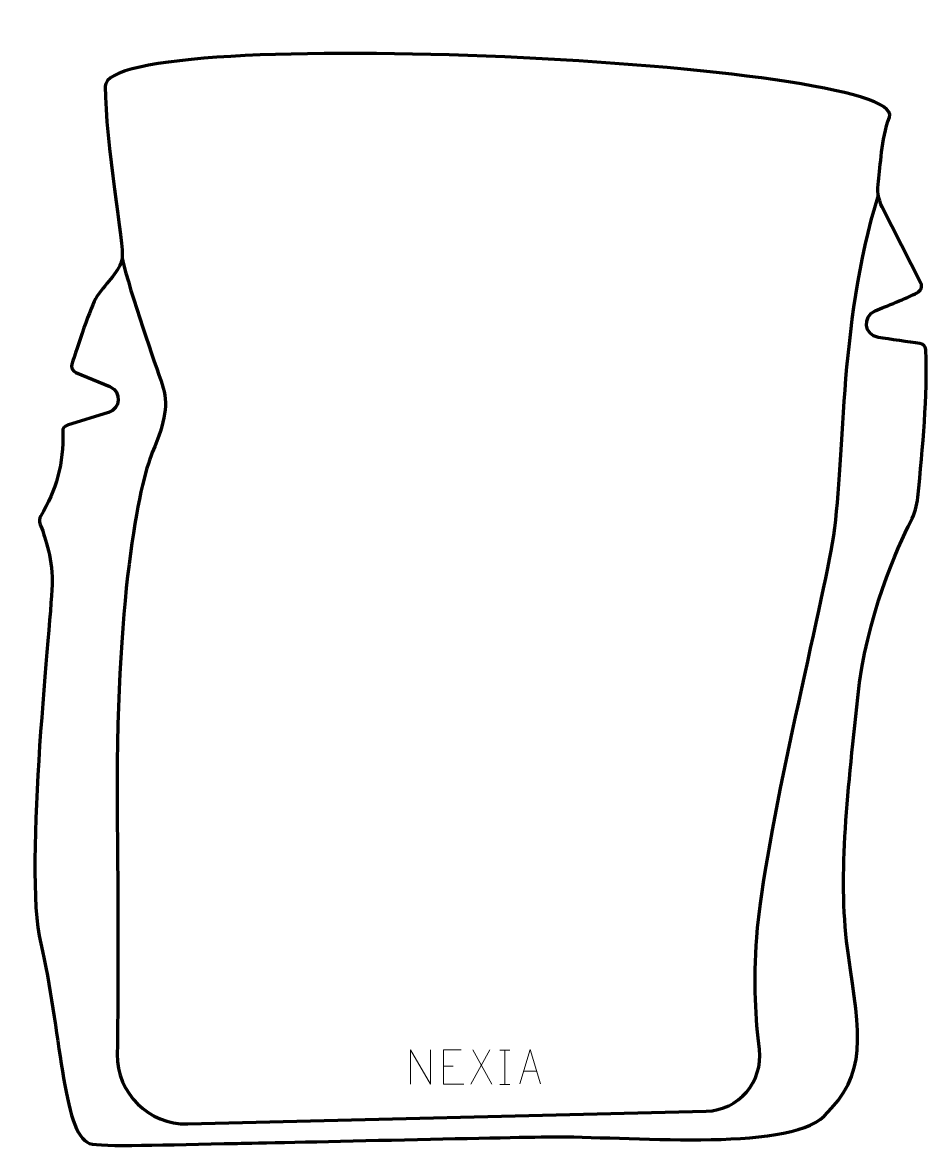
# Model space of a CAD drawing. Header units: millimetres. Extents: x -333 to 325, y -443 to 378.
import ezdxf

# ---------------------------------------------------------------- set-up
doc = ezdxf.new("R2010")
doc.units = ezdxf.units.MM
doc.header["$MEASUREMENT"] = 0
for name, color, linetype in [('layer 1', 7, 'Continuous'), ('layer 2', 7, 'Continuous'), ('layer 3', 7, 'Continuous')]:
    doc.layers.add(name, color=color, linetype=linetype)

msp = doc.modelspace()

# ---------------------------------------------------------------- linework, layer by layer
at = {"layer": 'layer 1', "color": 250, "lineweight": 9}
for points, knots in [([(-50.9111, -393.0417), (-50.9111, -393.0417), (-50.9111, -368.0882), (-50.9111, -368.0882), (-50.9111, -368.0882), (-50.9111, -368.0882), (-36.2563, -393.0417), (-36.2563, -393.0417), (-36.2563, -393.0417), (-36.2563, -393.0417), (-36.2563, -368.0882), (-36.2563, -368.0882)], [0, 0, 0, 0, 0.25, 0.25, 0.25, 0.25, 0.5, 0.5, 0.5, 0.5, 1, 1, 1, 1]), ([(-14.1565, -368.1337), (-14.1565, -368.1337), (-27.0304, -368.1337), (-27.0304, -368.1337), (-27.0304, -368.1337), (-27.0304, -368.1337), (-27.0304, -393.0873), (-27.0304, -393.0873), (-27.0304, -393.0873), (-27.0304, -393.0873), (-12.1646, -393.0873), (-12.1646, -393.0873)], [0, 0, 0, 0, 0.25, 0.25, 0.25, 0.25, 0.5, 0.5, 0.5, 0.5, 1, 1, 1, 1]), ([(28.6297, -392.8233), (28.6297, -392.8233), (36.0007, -367.8698), (36.0007, -367.8698), (36.0007, -367.8698), (36.0007, -367.8698), (43.5706, -392.8233), (43.5706, -392.8233)], [0, 0, 0, 0, 0.33333333, 0.33333333, 0.33333333, 0.33333333, 1, 1, 1, 1])]:
    msp.add_open_spline(points, degree=3, knots=knots, dxfattribs=at)
for points in [[(6.7651, -368.1411), (6.7651, -368.1411), (-6.9755, -393.0369), (-6.9755, -393.0369)], [(-5.5209, -368.1411), (-5.5209, -368.1411), (8.2197, -393.0946), (8.2197, -393.0946)], [(13.9954, -368.3987), (13.9954, -368.3987), (21.1635, -368.3987), (21.1635, -368.3987)], [(17.5794, -368.3987), (17.5794, -368.3987), (17.5794, -393.3522), (17.5794, -393.3522)], [(-27.0304, -380.0134), (-27.0304, -380.0134), (-19.8623, -380.0134), (-19.8623, -380.0134)], [(31.3523, -383.5739), (31.3523, -383.5739), (40.848, -383.5739), (40.848, -383.5739)], [(13.9954, -393.3522), (13.9954, -393.3522), (21.1635, -393.3522), (21.1635, -393.3522)]]:
    msp.add_open_spline(points, degree=3, dxfattribs=at)
at = {"layer": 'layer 2', "color": 12, "lineweight": 200}
msp.add_open_spline([(-176.6558, -435.9812), (-228.0502, -436.8134), (-275.1803, -438.9329), (-284.0368, -435.9812), (-284.0368, -435.9812), (-303.7592, -429.4072), (-305.0182, -351.2906), (-319.4934, -290.7625), (-319.4934, -290.7625), (-332.6414, -235.7831), (-311.1262, -51.1223), (-311.1262, -27.8157), (-311.1262, -27.8157), (-311.1262, -9.9542), (-317.0935, 6.7375), (-319.8818, 13.562), (-319.8818, 13.562), (-320.7158, 15.6035), (-320.5637, 17.9227), (-319.431, 19.815), (-319.431, 19.815), (-308.5682, 37.9597), (-302.4616, 57.9386), (-303.5105, 80.6769), (-303.5105, 80.6769), (-303.6156, 82.9583), (-302.16, 85.0203), (-299.9753, 85.686), (-299.9753, 85.686), (-299.9753, 85.686), (-270.2118, 94.7524), (-270.2118, 94.7524), (-270.2118, 94.7524), (-261.242, 97.4846), (-260.6271, 109.9483), (-269.2843, 113.5498), (-269.2843, 113.5498), (-269.2843, 113.5498), (-293.9629, 123.817), (-293.9629, 123.817), (-293.9629, 123.817), (-296.3551, 124.8119), (-297.5912, 127.4669), (-296.8109, 129.937), (-296.8109, 129.937), (-293.173, 141.4534), (-283.219, 172.2255), (-278.6527, 178.9562), (-278.6527, 178.9562), (-271.0838, 190.1117), (-262.3184, 196.8847), (-260.3262, 206.8447), (-260.3262, 206.8447), (-258.741, 214.7701), (-272.7246, 291.1902), (-272.5455, 331.7033), (-272.5455, 331.7033), (-272.3411, 377.9443), (311.3598, 349.651), (296.9594, 309.3412), (296.9594, 309.3412), (290.8266, 292.1741), (290.6348, 274.024), (289.0259, 262.7198), (289.0259, 262.7198), (287.9045, 256.3309), (288.8859, 249.7513), (291.821, 243.9664), (291.821, 243.9664), (291.821, 243.9664), (319.8658, 188.6897), (319.8658, 188.6897), (319.8658, 188.6897), (321.2084, 186.0428), (319.8231, 183.1274), (317.1899, 181.7569), (317.1899, 181.7569), (309.1304, 177.562), (294.8327, 172.0488), (286.6623, 168.5778), (286.6623, 168.5778), (277.1038, 164.5174), (278.6553, 150.8179), (288.9321, 149.3211), (288.9321, 149.3211), (297.0319, 148.1411), (311.6111, 145.9097), (319.181, 144.844), (319.181, 144.844), (321.6092, 144.5018), (323.457, 142.4934), (323.5332, 140.0423), (323.5332, 140.0423), (324.575, 106.4134), (321.4152, 70.6001), (317.59, 33.1969), (317.59, 33.1969), (316.9709, 27.1439), (315.2557, 21.2571), (312.5245, 15.8205), (312.5245, 15.8205), (303.0951, -2.9508), (280.0992, -53.608), (273.969, -112.0784), (273.969, -112.0784), (266.1998, -186.1815), (259.2353, -245.0763), (267.1996, -299.348), (267.1996, -299.348), (275.7618, -357.6946), (281.4366, -385.6811), (249.4654, -416.2602), (249.4654, -416.2602), (221.9738, -442.5549), (104.8354, -430.6028), (51.047, -431.2), (51.047, -431.2), (22.3619, -431.5193), (-152.71, -435.5932), (-176.6558, -435.9812)], degree=3, knots=[0, 0, 0, 0, 0.03225806, 0.03225806, 0.03225806, 0.03225806, 0.06451613, 0.06451613, 0.06451613, 0.06451613, 0.09677419, 0.09677419, 0.09677419, 0.09677419, 0.12903226, 0.12903226, 0.12903226, 0.12903226, 0.16129032, 0.16129032, 0.16129032, 0.16129032, 0.19354839, 0.19354839, 0.19354839, 0.19354839, 0.22580645, 0.22580645, 0.22580645, 0.22580645, 0.25806452, 0.25806452, 0.25806452, 0.25806452, 0.29032258, 0.29032258, 0.29032258, 0.29032258, 0.32258065, 0.32258065, 0.32258065, 0.32258065, 0.35483871, 0.35483871, 0.35483871, 0.35483871, 0.38709677, 0.38709677, 0.38709677, 0.38709677, 0.41935484, 0.41935484, 0.41935484, 0.41935484, 0.4516129, 0.4516129, 0.4516129, 0.4516129, 0.48387097, 0.48387097, 0.48387097, 0.48387097, 0.51612903, 0.51612903, 0.51612903, 0.51612903, 0.5483871, 0.5483871, 0.5483871, 0.5483871, 0.58064516, 0.58064516, 0.58064516, 0.58064516, 0.61290323, 0.61290323, 0.61290323, 0.61290323, 0.64516129, 0.64516129, 0.64516129, 0.64516129, 0.67741935, 0.67741935, 0.67741935, 0.67741935, 0.70967742, 0.70967742, 0.70967742, 0.70967742, 0.74193548, 0.74193548, 0.74193548, 0.74193548, 0.77419355, 0.77419355, 0.77419355, 0.77419355, 0.80645161, 0.80645161, 0.80645161, 0.80645161, 0.83870968, 0.83870968, 0.83870968, 0.83870968, 0.87096774, 0.87096774, 0.87096774, 0.87096774, 0.90322581, 0.90322581, 0.90322581, 0.90322581, 0.93548387, 0.93548387, 0.93548387, 0.93548387, 1, 1, 1, 1], dxfattribs=at)
at = {"layer": 'layer 3', "color": 142, "lineweight": 200}
msp.add_open_spline([(-260.3263, 206.8447), (-254.3499, 180.55), (-236.0221, 129.5543), (-231.2409, 115.2117), (-231.2409, 115.2117), (-226.4597, 100.8692), (-228.8501, 88.9167), (-238.4125, 65.8094), (-238.4125, 65.8094), (-247.9749, 42.7018), (-265.5058, -38.5726), (-263.9123, -202.7155), (-263.9123, -202.7155), (-263.1401, -282.239), (-263.4057, -336.451), (-263.8852, -371.2116), (-263.8852, -371.2116), (-264.276, -399.5703), (-241.0181, -422.5707), (-212.6632, -421.8751), (-212.6632, -421.8751), (-212.6632, -421.8751), (163.8021, -412.6376), (163.8021, -412.6376), (163.8021, -412.6376), (187.4336, -412.058), (205.4411, -391.2208), (202.5208, -367.7649), (202.5208, -367.7649), (199.881, -346.5595), (198.2275, -318.6623), (200.6578, -286.3803), (200.6578, -286.3803), (206.2359, -212.2772), (246.079, -56.2446), (255.6411, 0.0016), (255.6411, 0.0016), (265.2035, 56.2477), (259.227, 155.8489), (288.9881, 252.5784)], degree=3, knots=[0, 0, 0, 0, 0.09090909, 0.09090909, 0.09090909, 0.09090909, 0.18181818, 0.18181818, 0.18181818, 0.18181818, 0.27272727, 0.27272727, 0.27272727, 0.27272727, 0.36363636, 0.36363636, 0.36363636, 0.36363636, 0.45454545, 0.45454545, 0.45454545, 0.45454545, 0.54545455, 0.54545455, 0.54545455, 0.54545455, 0.63636364, 0.63636364, 0.63636364, 0.63636364, 0.72727273, 0.72727273, 0.72727273, 0.72727273, 0.81818182, 0.81818182, 0.81818182, 0.81818182, 1, 1, 1, 1], dxfattribs=at)

doc.saveas('drawing.dxf')
